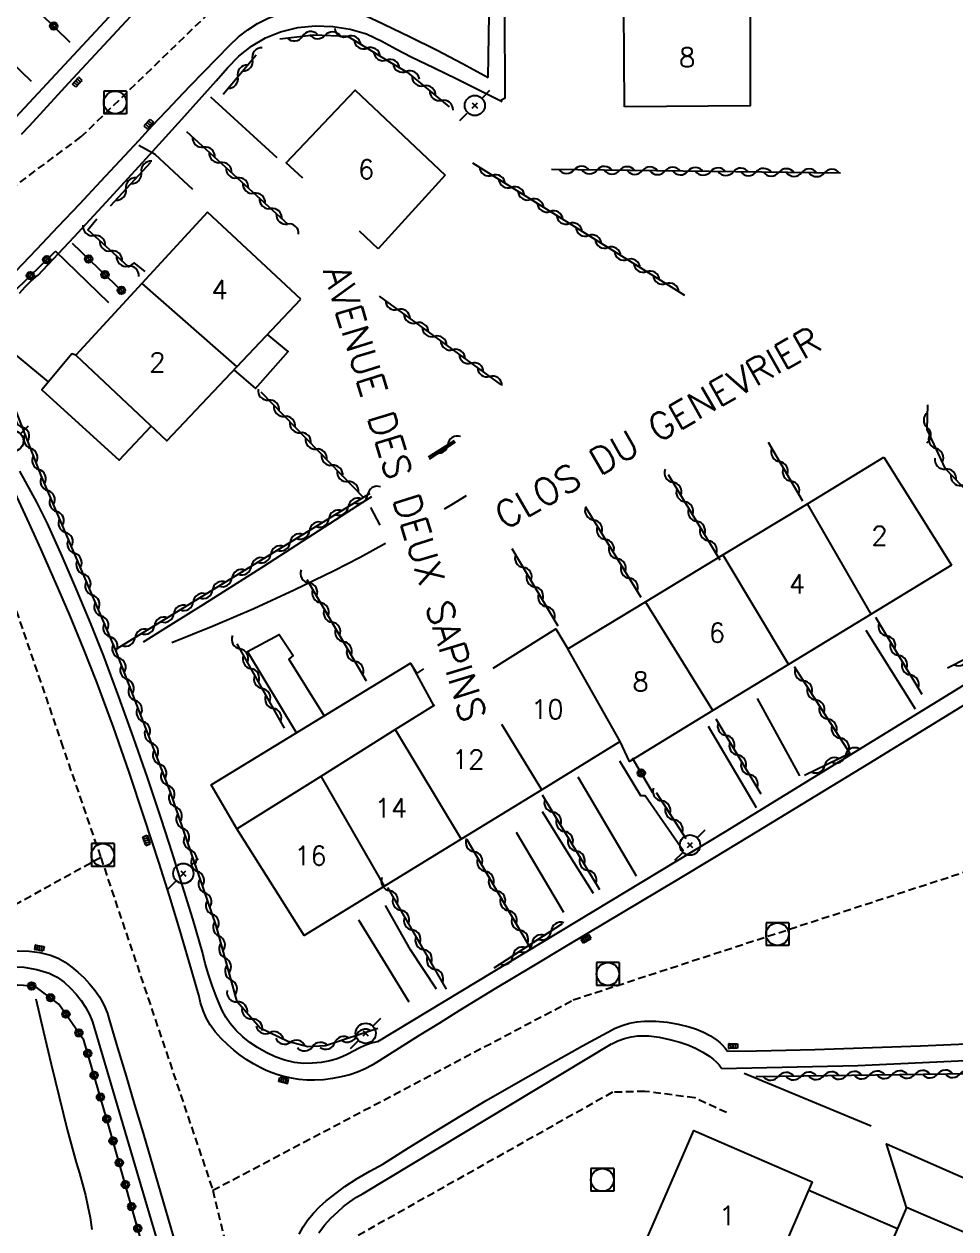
# Model space of a CAD drawing. Header units: millimetres. Extents: x 149000 to 150002, y 151999 to 153000.
# Drawn here: x 149325.7 to 149387.1, y 152278.5 to 152357.9 of the extents above; entities that cross this region are included whole.
import ezdxf
from ezdxf.enums import TextEntityAlignment as Align

# ---------------------------------------------------------------- set-up
doc = ezdxf.new("R2010")
doc.units = ezdxf.units.MM
doc.linetypes.add('DASHED', pattern=[0.75, 0.5, -0.25])
doc.layers.get('0').update_dxf_attribs({"linetype": 'CONTINUOUS'})
for name, color, linetype in [('W0001', 6, 'DASHED'), ('W0014', 7, 'CONTINUOUS'), ('W0017', 7, 'CONTINUOUS'), ('w0101', 7, 'CONTINUOUS'), ('W0104', 1, 'CONTINUOUS'), ('W0112', 1, 'DASHED'), ('w0211', 2, 'CONTINUOUS'), ('W0214', 2, 'CONTINUOUS'), ('W0310', 3, 'CONTINUOUS'), ('w0323', 7, 'CONTINUOUS'), ('W0401', 7, 'CONTINUOUS'), ('W0420', 7, 'CONTINUOUS'), ('W0473', 7, 'CONTINUOUS'), ('W0989', 7, 'CONTINUOUS'), ('W0991', 7, 'CONTINUOUS'), ('W1102', 7, 'CONTINUOUS')]:
    doc.layers.add(name, color=color, linetype=linetype)
doc.styles.get("Standard").update_dxf_attribs({"font": 'romans.shx', "width": 0.85})

# ---------------------------------------------------------------- blocks, each defined once
blk = doc.blocks.new('T401')
for p, q in [((-0.3, 0.3), (0, 0.3)), ((-0.3, -0.25), (-0.3, 0.3)), ((-0.3, 0.15), (0, 0.15)), ((-0.3, 0), (0, 0)), ((0, 0.3), (0, -0.25)), ((-0.3, -0.15), (0, -0.15)), ((-0.3, -0.25), (-0.3, -0.3)), ((-0.3, -0.3), (0, -0.3)), ((0, -0.3), (0, -0.25))]:
    blk.add_line(p, q)
blk = doc.blocks.new('T420')
for p, q in [((0.75, 0.75), (-0.75, 0.75)), ((-0.75, 0.75), (-0.75, -0.75)), ((0.75, 0.75), (0.75, -0.75)), ((0.75, -0.75), (-0.75, -0.75))]:
    blk.add_line(p, q)
blk.add_ellipse((0, 0), major_axis=(-0.53, 0.53), ratio=1, start_param=3.926991, end_param=10.210176)
blk = doc.blocks.new('T473')
for p, q in [((0.500001, 0.500001), (1.000002, 1.000002)), ((-0.166667, 0.166667), (0.166667, -0.166667)), ((-0.166667, -0.166667), (0.166667, 0.166667)), ((-1.000002, -1.000002), (-0.500001, -0.500001))]:
    blk.add_line(p, q)
blk.add_ellipse((0, 0), major_axis=(0.471405, 0.471405), ratio=1, start_param=5.497787144, end_param=11.780972451)
blk = doc.blocks.new('t323o')
at = {"color": 0, "linetype": 'Continuous'}
for radius in [0.25, 0.15]:
    blk.add_circle((0, 0), radius, dxfattribs=at)
blk = doc.blocks.new('t310o')
at = {"color": 0, "linetype": 'Continuous'}
for centre, start, end in [((-0.5, 0.375), 216.8699, 323.1304), ((0.5, -0.375), 36.8699, 143.1303)]:
    blk.add_arc(centre, 0.625, start, end, dxfattribs=at)

msp = doc.modelspace()

# ---------------------------------------------------------------- linework, layer by layer
at = {"layer": 'W0001'}
for points in [[(149315.194, 152339.895), (149329.435, 152350.491), (149342.135, 152362.775), (149355.594, 152367.441)], [(149315.194, 152339.895), (149324.684, 152320.663), (149328.134, 152310.586), (149330.742, 152302.968)], [(149330.742, 152302.968), (149304.587, 152288.508), (149280.62, 152274.326), (149269.617, 152275.342), (149264.294, 152283.392)], [(149330.742, 152302.968), (149338.136, 152281.023)], [(149338.136, 152281.023), (149361.912, 152293.583), (149388.987, 152302.436)], [(149338.136, 152281.023), (149341.436, 152267.285)]]:
    msp.add_lwpolyline(points, dxfattribs=at)
at = {"layer": 'W0014'}
for points in [[(149357.284, 152385.79), (149350.384, 152378.544), (149335.071, 152362.506), (149324.826, 152351.456)], [(149357.087, 152352.896), (149357.412, 152353.061), (149357.383, 152364.703), (149357.284, 152385.812)], [(149356.209, 152383.185), (149354.19, 152381.127), (149352.179, 152379.062), (149350.175, 152376.99), (149348.179, 152374.911), (149345.236, 152371.821), (149342.305, 152368.72), (149339.384, 152365.61), (149336.468, 152362.494), (149333.844, 152359.68), (149331.227, 152356.86), (149328.617, 152354.033), (149326.013, 152351.201)], [(149356.302, 152354.411), (149356.35, 152357.182), (149356.384, 152359.954), (149356.403, 152362.725), (149356.407, 152365.497), (149356.391, 152369.922), (149356.352, 152374.347), (149356.289, 152378.771), (149356.204, 152383.195)], [(149339.264, 152356.552), (149339.826, 152357.084), (149340.437, 152357.56), (149341.092, 152357.974), (149341.783, 152358.323), (149342.49, 152358.591), (149343.219, 152358.784), (149343.961, 152358.913), (149344.707, 152358.993), (149345.357, 152359.021), (149346.007, 152359.003), (149346.654, 152358.934), (149347.294, 152358.811), (149347.847, 152358.643), (149348.381, 152358.419), (149348.9, 152358.17), (149349.416, 152357.923), (149351.162, 152357.094), (149352.892, 152356.232), (149354.606, 152355.337), (149356.302, 152354.411)], [(149339.112, 152355.053), (149339.852, 152355.822), (149340.692, 152356.482), (149341.615, 152357.018), (149342.604, 152357.422), (149343.736, 152357.7), (149344.893, 152357.809), (149346.049, 152357.769), (149347.191, 152357.605), (149348.264, 152357.287), (149349.279, 152356.81), (149350.253, 152356.273), (149351.225, 152355.773), (149352.733, 152355.054), (149354.237, 152354.323), (149355.734, 152353.581), (149357.226, 152352.828)], [(149325.123, 152341.611), (149326.536, 152343.101), (149327.946, 152344.593), (149329.355, 152346.086), (149330.761, 152347.582), (149331.392, 152348.256), (149332.02, 152348.931), (149332.648, 152349.607), (149333.276, 152350.284), (149333.904, 152350.96), (149334.533, 152351.635), (149335.165, 152352.308), (149335.799, 152352.978), (149336.659, 152353.878), (149337.523, 152354.773), (149338.391, 152355.665), (149339.264, 152356.552)], [(149326.597, 152341.35), (149328.987, 152343.913), (149331.365, 152346.485), (149333.732, 152349.069), (149336.088, 152351.662), (149336.847, 152352.505), (149337.602, 152353.351), (149338.354, 152354.2), (149339.102, 152355.053)], [(149326.013, 152351.195), (149325.489, 152350.647)], [(149325.391, 152340.18), (149325.764, 152340.602), (149326.165, 152340.998), (149326.592, 152341.366)], [(149337.208, 152293.898), (149336.586, 152296.084), (149335.943, 152298.264), (149335.278, 152300.438), (149334.592, 152302.605), (149333.618, 152305.603), (149332.62, 152308.593), (149331.583, 152311.571), (149330.489, 152314.528), (149329.614, 152316.747), (149328.697, 152318.949), (149327.751, 152321.139), (149326.787, 152323.32), (149326.016, 152325.027), (149325.229, 152326.726), (149324.423, 152328.417), (149323.601, 152330.1)], [(149337.457, 152296.723), (149336.812, 152298.92), (149336.146, 152301.11), (149335.458, 152303.294), (149334.748, 152305.471), (149333.84, 152308.18), (149332.91, 152310.881), (149331.947, 152313.571), (149330.937, 152316.244), (149330.058, 152318.455), (149329.145, 152320.652), (149328.199, 152322.835), (149327.222, 152325.004), (149326.884, 152325.707), (149326.525, 152326.398), (149326.153, 152327.084), (149325.779, 152327.767), (149325.411, 152328.456)], [(149389.487, 152315.452), (149371.928, 152304.666), (149348.99, 152290.825)], [(149389.239, 152313.982), (149385.313, 152311.564), (149381.381, 152309.153), (149377.446, 152306.75), (149373.505, 152304.355), (149371.121, 152302.915), (149368.732, 152301.482), (149366.341, 152300.053), (149363.948, 152298.627), (149361.557, 152297.198), (149359.169, 152295.765), (149356.785, 152294.324), (149354.407, 152292.873), (149353.078, 152292.053), (149351.753, 152291.227), (149350.432, 152290.395), (149349.114, 152289.557)], [(149321.598, 152295.709), (149322.299, 152296.084), (149323.035, 152296.385), (149323.798, 152296.608), (149324.58, 152296.752), (149325.295, 152296.813), (149326.014, 152296.803), (149326.729, 152296.714), (149327.429, 152296.535), (149327.929, 152296.329), (149328.396, 152296.058), (149328.831, 152295.744), (149329.244, 152295.407), (149329.641, 152295.04), (149330.009, 152294.643), (149330.347, 152294.22), (149330.652, 152293.774), (149330.856, 152293.422), (149331.034, 152293.057), (149331.184, 152292.679), (149331.305, 152292.291)], [(149348.99, 152290.825), (149348.987, 152290.825), (149348.984, 152290.826), (149348.982, 152290.825), (149348.979, 152290.825), (149348.568, 152290.719), (149348.172, 152290.57), (149347.789, 152290.393), (149347.415, 152290.202), (149347.043, 152290.01), (149346.663, 152289.83), (149346.269, 152289.676), (149345.862, 152289.562), (149345.285, 152289.458), (149344.7, 152289.398), (149344.11, 152289.396), (149343.523, 152289.46), (149342.876, 152289.612), (149342.252, 152289.836), (149341.654, 152290.118), (149341.081, 152290.444), (149340.583, 152290.778), (149340.113, 152291.152), (149339.678, 152291.566), (149339.285, 152292.021), (149338.998, 152292.441), (149338.76, 152292.89), (149338.554, 152293.352), (149338.362, 152293.817), (149338.089, 152294.528), (149337.847, 152295.25), (149337.636, 152295.983), (149337.457, 152296.723)], [(149322.113, 152294.842), (149322.529, 152295.142), (149322.982, 152295.384), (149323.462, 152295.565), (149323.962, 152295.681), (149324.818, 152295.766), (149325.679, 152295.739), (149326.53, 152295.596), (149327.352, 152295.333), (149327.863, 152295.075), (149328.326, 152294.742), (149328.744, 152294.36), (149329.128, 152293.95), (149329.459, 152293.536), (149329.749, 152293.093), (149329.996, 152292.625), (149330.199, 152292.136)], [(149349.114, 152289.557), (149348.655, 152289.279), (149348.178, 152289.034), (149347.684, 152288.824), (149347.177, 152288.649), (149346.604, 152288.497), (149346.022, 152288.388), (149345.433, 152288.319), (149344.842, 152288.289), (149344.332, 152288.297), (149343.824, 152288.34), (149343.319, 152288.416), (149342.821, 152288.522), (149342.427, 152288.632), (149342.04, 152288.768), (149341.663, 152288.926), (149341.294, 152289.103), (149340.827, 152289.358), (149340.374, 152289.637), (149339.938, 152289.942), (149339.521, 152290.272), (149339.093, 152290.645), (149338.68, 152291.04), (149338.298, 152291.467), (149337.964, 152291.934), (149337.704, 152292.398), (149337.49, 152292.885), (149337.324, 152293.39), (149337.208, 152293.909)], [(149330.199, 152292.136), (149335.127, 152275.454)], [(149331.294, 152292.291), (149331.858, 152290.418), (149332.42, 152288.544), (149332.978, 152286.669), (149333.533, 152284.793), (149334.199, 152282.528), (149334.862, 152280.263), (149335.521, 152277.996), (149336.176, 152275.728)], [(149364.665, 152291.712), (149365.132, 152291.896), (149365.614, 152292.037), (149366.107, 152292.133), (149366.607, 152292.184), (149367.354, 152292.188), (149368.096, 152292.12), (149368.83, 152291.989), (149369.55, 152291.804), (149370.03, 152291.644), (149370.498, 152291.448), (149370.948, 152291.213), (149371.374, 152290.935), (149371.574, 152290.775), (149371.758, 152290.597), (149371.925, 152290.403), (149372.073, 152290.195)], [(149349.358, 152282.747), (149351.046, 152283.821), (149352.745, 152284.878), (149354.454, 152285.918), (149356.174, 152286.941), (149358.279, 152288.165), (149360.396, 152289.369), (149362.525, 152290.551), (149364.665, 152291.712)], [(149348.054, 152280.821), (149364.43, 152290.673)], [(149364.441, 152290.673), (149364.849, 152290.879), (149365.278, 152291.037), (149365.722, 152291.147), (149366.175, 152291.206), (149366.881, 152291.209), (149367.58, 152291.124), (149368.265, 152290.976), (149368.936, 152290.787), (149369.457, 152290.609), (149369.964, 152290.394), (149370.454, 152290.14), (149370.919, 152289.842), (149371.135, 152289.674), (149371.336, 152289.489), (149371.52, 152289.287), (149371.686, 152289.07)], [(149372.084, 152290.189), (149374.002, 152290.224), (149375.92, 152290.267), (149377.838, 152290.317), (149379.756, 152290.375), (149382.281, 152290.461), (149384.805, 152290.557), (149387.329, 152290.662), (149389.852, 152290.778)], [(149371.692, 152289.06), (149380.682, 152289.254), (149390.611, 152289.716)], [(149343.824, 152278.137), (149344.09, 152278.617), (149344.397, 152279.073), (149344.769, 152279.524), (149345.181, 152279.939), (149345.618, 152280.323), (149346.07, 152280.688), (149346.849, 152281.265), (149347.657, 152281.801), (149348.492, 152282.293), (149349.352, 152282.742)], [(149345.125, 152278.224), (149345.508, 152278.718), (149345.928, 152279.178), (149346.371, 152279.613), (149346.761, 152279.956), (149347.173, 152280.272), (149347.605, 152280.561), (149348.054, 152280.821)]]:
    msp.add_lwpolyline(points, dxfattribs=at)
at = {"layer": 'W0017'}
for points in [[(149326.178, 152354.153), (149323.37, 152356.859)], [(149337.976, 152353.135), (149342.357, 152349.133)], [(149336.809, 152347.016), (149334.342, 152349.336), (149333.256, 152349.931)], [(149331.276, 152339.562), (149327.754, 152342.95)], [(149327.292, 152334.346), (149324.097, 152336.988)], [(149384.468, 152312.753), (149381.222, 152317.936)], [(149376.859, 152308.354), (149374.061, 152313.459)], [(149373.999, 152306.251), (149370.817, 152311.611)], [(149369.181, 152303.38), (149366.646, 152307.047), (149366.354, 152307.049), (149364.983, 152309.322)], [(149366.08, 152301.732), (149362.223, 152308.269)], [(149363.253, 152300.6), (149361.587, 152303.221), (149359.87, 152305.986)], [(149361.286, 152299.351), (149358.173, 152304.611)], [(149352.893, 152294.289), (149351.176, 152296.883), (149349.527, 152299.81)], [(149351.086, 152293.431), (149349.521, 152295.971), (149347.763, 152298.837)], [(149381.546, 152285.246), (149373.171, 152288.737)]]:
    msp.add_lwpolyline(points, dxfattribs=at)
at = {"layer": 'w0101'}
for points in [[(149365.283, 152352.478), (149365.253, 152358.995), (149373.578, 152358.959), (149373.573, 152352.549)], [(149374.268, 152273.733), (149366.451, 152277.121), (149369.851, 152284.965), (149377.668, 152281.577)]]:
    msp.add_lwpolyline(points, close=True, dxfattribs=at)
for points in [[(149344.067, 152347.765), (149342.975, 152348.784), (149347.531, 152353.584), (149353.469, 152347.974)], [(149353.469, 152347.974), (149349.037, 152343.124)], [(149337.787, 152345.522), (149333.454, 152340.822)], [(149343.934, 152339.8), (149337.787, 152345.522)], [(149349.037, 152343.124), (149347.81, 152344.269)], [(149333.454, 152340.822), (149329.1, 152336.1), (149335.103, 152330.446), (149339.71, 152335.326)], [(149339.71, 152335.326), (149343.934, 152339.8)], [(149377.346, 152326.305), (149382.391, 152329.363)], [(149382.391, 152329.363), (149386.855, 152322.249)], [(149371.773, 152322.928), (149377.346, 152326.305)], [(149366.666, 152319.834), (149371.773, 152322.928)], [(149386.855, 152322.249), (149381.561, 152319.024)], [(149361.548, 152316.732), (149366.666, 152319.834)], [(149381.561, 152319.024), (149376.101, 152315.698)], [(149356.624, 152315.452), (149360.761, 152318.042), (149361.548, 152316.732)], [(149376.101, 152315.698), (149371.111, 152312.658)], [(149350.163, 152311.406), (149352.784, 152313.048)], [(149371.111, 152312.658), (149365.607, 152309.305), (149365.007, 152310.614)], [(149345.273, 152308.344), (149350.163, 152311.406)], [(149365.007, 152310.614), (149359.824, 152307.436)], [(149349.462, 152301.082), (149344.16, 152297.831), (149339.721, 152304.868), (149345.273, 152308.344)], [(149359.824, 152307.436), (149354.525, 152304.187)], [(149354.525, 152304.187), (149349.462, 152301.082)], [(149388.405, 152268.694), (149391.757, 152276.511), (149383.882, 152279.888), (149380.53, 152272.071), (149387.18, 152269.219)]]:
    msp.add_lwpolyline(points, dxfattribs=at)
at = {"layer": 'W0104'}
for points in [[(149339.524, 152335.129), (149340.954, 152333.9), (149343.103, 152336.335), (149341.733, 152337.469)], [(149329.1, 152336.1), (149328.833, 152336.181), (149326.852, 152333.809), (149331.965, 152329.18), (149334.06, 152331.428)], [(149343.645, 152311.187), (149340.431, 152316.558), (149342.515, 152317.683), (149343.434, 152316.292), (149343.14, 152316.055), (149345.49, 152312.314)], [(149339.721, 152304.868), (149338.033, 152307.756), (149351.163, 152315.782), (149351.583, 152315.113), (149352.063, 152315.407)], [(149351.163, 152315.782), (149352.686, 152312.986)], [(149383.882, 152279.888), (149382.57, 152284.077), (149390.016, 152280.802), (149388.708, 152277.818)], [(149377.436, 152281.041), (149383.285, 152278.495)]]:
    msp.add_lwpolyline(points, dxfattribs=at)
at = {"layer": 'W0112'}
msp.add_lwpolyline([(149372.01, 152286.146), (149369.917, 152287.122), (149366.622, 152287.549), (149364.494, 152287.487), (149346.65, 152277.443), (149346.535, 152276.486), (149349.714, 152271.312), (149346.48, 152269.423)], dxfattribs=at)
at = {"layer": 'w0211'}
for points in [[(149354.119, 152330.352), (149352.406, 152329.243)], [(149348.59, 152326.763), (149347.997, 152326.377), (149345.827, 152324.97), (149343.653, 152323.568), (149341.475, 152322.173), (149339.497, 152320.916), (149337.516, 152319.664), (149335.532, 152318.417), (149333.544, 152317.176)], [(149326.462, 152293.64), (149326.964, 152291.484), (149327.475, 152289.331), (149327.997, 152287.18), (149328.529, 152285.031), (149328.719, 152284.305), (149328.922, 152283.583), (149329.131, 152282.863), (149329.341, 152282.143), (149329.544, 152281.42), (149329.733, 152280.692), (149329.9, 152279.959), (149330.039, 152279.22), (149330.157, 152278.449)]]:
    msp.add_lwpolyline(points, dxfattribs=at)
at = {"layer": 'W0214'}
for points in [[(149353.412, 152325.956), (149353.895, 152326.247), (149354.857, 152326.845)], [(149335.432, 152317.16), (149338.149, 152318.251), (149340.839, 152319.403), (149343.503, 152320.617), (149346.139, 152321.891), (149347.862, 152322.781), (149349.528, 152323.696)]]:
    msp.add_lwpolyline(points, dxfattribs=at)
at = {"layer": 'W0310'}
for points in [[(149342.553, 152356.953), (149344.79, 152357.227), (149347.023, 152357.128), (149349.795, 152355.443), (149350.959, 152354.768), (149353.715, 152352.484)], [(149338.81, 152353.322), (149341.002, 152355.903)], [(149343.099, 152344.714), (149336.426, 152350.832)], [(149331.387, 152345.959), (149334.049, 152348.836)], [(149369.272, 152340.037), (149355.29, 152348.752)], [(149379.535, 152348.106), (149360.465, 152348.344)], [(149333.684, 152341.62), (149332.944, 152342.185), (149332.569, 152341.922), (149329.884, 152344.376), (149330.476, 152345.089)], [(149357.137, 152334.157), (149349.119, 152339.99)], [(149349.025, 152291.689), (149345.557, 152290.549), (149344.413, 152290.479), (149343.086, 152290.836), (149341.258, 152291.723), (149339.737, 152293.455), (149338.354, 152298.494), (149335.338, 152307.27), (149331.727, 152316.691), (149326.865, 152328.063), (149324.5, 152334.095), (149324.48, 152334.92)], [(149341.297, 152333.678), (149348.088, 152326.684)], [(149415.338, 152324.281), (149405.554, 152324.608), (149398.476, 152324.356), (149390.708, 152324.184), (149386.448, 152328.598), (149385.254, 152331.208), (149385.292, 152332.821)], [(149352.358, 152329.399), (149354.075, 152330.479)], [(149374.769, 152330.356), (149377.027, 152326.496)], [(149371.591, 152322.58), (149368.187, 152328.219)], [(149331.727, 152316.691), (149348.519, 152326.993)], [(149349.166, 152324.879), (149348.567, 152326.047)], [(149366.386, 152320.117), (149362.717, 152326.089)], [(149360.903, 152318.223), (149357.887, 152323.334)], [(149348.276, 152314.611), (149344.348, 152321.294)], [(149384.914, 152313.727), (149381.861, 152318.79)], [(149342.854, 152311.498), (149339.736, 152317.072)], [(149389.149, 152316.752), (149386.591, 152315.461)], [(149377.161, 152308.395), (149380.153, 152309.852), (149376.503, 152315.543)], [(149374.296, 152307.157), (149371.338, 152312.103)], [(149369.364, 152304.194), (149367.393, 152307.243)], [(149363.654, 152300.831), (149359.886, 152307.082)], [(149359.146, 152296.875), (149354.908, 152304.132)], [(149353.537, 152294.295), (149349.68, 152300.987)], [(149361.166, 152298.589), (149356.673, 152295.663)], [(149373.94, 152288.518), (149391.311, 152288.771)]]:
    msp.add_lwpolyline(points, dxfattribs=at)
at = {"layer": 'w0323'}
for points in [[(149325.812, 152359.61), (149328.713, 152356.749)], [(149328.856, 152343.481), (149332.266, 152340.218)], [(149327.727, 152342.924), (149325.029, 152340.303)], [(149367.154, 152307.245), (149365.813, 152309.517)], [(149334.051, 152275.458), (149331.322, 152285.11), (149329.637, 152290.922), (149327.987, 152293.304), (149326.401, 152294.488), (149325.284, 152294.551), (149323.045, 152293.905), (149318.661, 152291.444), (149321.532, 152287.064)]]:
    msp.add_lwpolyline(points, dxfattribs=at)
at = {"layer": 'W1102'}
for points in [[(149333.454, 152340.822), (149339.71, 152335.326)], [(149381.561, 152319.024), (149377.346, 152326.305)], [(149371.773, 152322.928), (149376.101, 152315.698)], [(149371.111, 152312.658), (149366.666, 152319.834)], [(149365.007, 152310.614), (149361.548, 152316.732)], [(149350.163, 152311.406), (149354.525, 152304.187)], [(149359.824, 152307.436), (149357.2, 152311.739)], [(149349.462, 152301.082), (149345.273, 152308.344)]]:
    msp.add_lwpolyline(points, dxfattribs=at)

# ---------------------------------------------------------------- block references
at = {"layer": 'W0310'}
for p, rotation in [((149344.042, 152357.135), 6.983117350328562), ((149345.536, 152357.194), 357.4614554011533), ((149347.032, 152357.122), 328.7060731886341), ((149340.752, 152355.609), 49.65931410546681), ((149348.314, 152356.343), 328.7060731886341), ((149349.596, 152355.564), 328.7060731886341), ((149339.781, 152354.465), 49.65931410546681), ((149350.891, 152354.807), 329.890686967214), ((149352.054, 152353.861), 320.3501904082742), ((149353.208, 152352.904), 320.3501904082742), ((149337.532, 152349.818), 137.4855492804853), ((149338.637, 152348.805), 137.4855492804853), ((149333.424, 152348.161), 47.22285819703669), ((149339.743, 152347.791), 137.4855492804853), ((149356.563, 152347.959), 148.0646555401947), ((149361.965, 152348.325), 179.2835385448762), ((149363.465, 152348.306), 179.2835385448762), ((149364.965, 152348.288), 179.2835385448762), ((149366.465, 152348.269), 179.2835385448762), ((149367.964, 152348.25), 179.2835385448762), ((149369.464, 152348.231), 179.2835385448762), ((149332.406, 152347.06), 47.22285819703669), ((149357.836, 152347.165), 148.0646555401947), ((149370.964, 152348.213), 179.2835385448762), ((149372.464, 152348.194), 179.2835385448762), ((149373.964, 152348.175), 179.2835385448762), ((149375.464, 152348.156), 179.2835385448762), ((149376.964, 152348.138), 179.2835385448762), ((149378.464, 152348.119), 179.2835385448762), ((149340.849, 152346.777), 137.4855492804853), ((149359.109, 152346.372), 148.0646555401947), ((149341.954, 152345.764), 137.4855492804853), ((149360.382, 152345.578), 148.0646555401947), ((149343.06, 152344.75), 137.4855492804853), ((149361.655, 152344.785), 148.0646555401947), ((149330.307, 152343.989), 137.5737345214654), ((149362.928, 152343.991), 148.0646555401947), ((149331.414, 152342.977), 137.5737345214654), ((149364.201, 152343.198), 148.0646555401947), ((149365.474, 152342.404), 148.0646555401947), ((149332.522, 152341.965), 137.5737345214654), ((149366.747, 152341.611), 148.0646555401947), ((149368.02, 152340.818), 148.0646555401947), ((149350.332, 152339.107), 143.9625020958573), ((149351.545, 152338.225), 143.9625020958573), ((149352.758, 152337.342), 143.9625020958573), ((149353.971, 152336.46), 143.9625020958573), ((149355.184, 152335.577), 143.9625020958573), ((149356.397, 152334.695), 143.9625020958573), ((149341.818, 152333.141), 314.1563146475547), ((149342.863, 152332.065), 314.1563146475547), ((149325.576, 152331.349), 111.4089337876975), ((149343.908, 152330.989), 314.1563146475547), ((149385.257, 152331.321), 88.66394898838143), ((149326.124, 152329.953), 111.4089337876975), ((149344.953, 152329.912), 314.1563146475547), ((149353.628, 152330.198), 32.1674487152085), ((149385.831, 152329.947), 114.5827332139209), ((149326.672, 152328.556), 111.4089337876975), ((149345.998, 152328.836), 314.1563146475547), ((149375.512, 152329.085), 300.3295429151996), ((149386.459, 152328.586), 133.9828656763661), ((149347.043, 152327.76), 314.1563146475547), ((149368.49, 152327.717), 121.1191441132258), ((149376.27, 152327.791), 300.3295429151996), ((149327.246, 152327.171), 113.1487099241537), ((149387.501, 152327.507), 133.9828656763661), ((149348.348, 152326.888), 31.52944466074848), ((149369.265, 152326.432), 121.1191441132258), ((149327.836, 152325.792), 113.1487099241537), ((149347.07, 152326.104), 31.52944466074848), ((149345.791, 152325.319), 31.52944466074848), ((149363.245, 152325.229), 121.5654126357729), ((149370.041, 152325.148), 121.1191441132258), ((149328.426, 152324.413), 113.1487099241537), ((149344.513, 152324.535), 31.52944466074848), ((149364.03, 152323.951), 121.5654126357729), ((149370.816, 152323.864), 121.1191441132258), ((149329.015, 152323.033), 113.1487099241537), ((149343.234, 152323.751), 31.52944466074848), ((149341.955, 152322.966), 31.52944466074848), ((149358.616, 152322.099), 120.5439472314112), ((149364.816, 152322.673), 121.5654126357729), ((149329.605, 152321.654), 113.1487099241537), ((149340.677, 152322.182), 31.52944466074848), ((149365.601, 152321.395), 121.5654126357729), ((149339.398, 152321.397), 31.52944466074848), ((149344.476, 152321.077), 120.4453084637806), ((149359.378, 152320.807), 120.5439472314112), ((149330.195, 152320.275), 113.1487099241537), ((149338.12, 152320.613), 31.52944466074848), ((149345.236, 152319.784), 120.4453084637806), ((149330.784, 152318.896), 113.1487099241537), ((149336.841, 152319.829), 31.52944466074848), ((149360.141, 152319.515), 120.5439472314112), ((149335.563, 152319.044), 31.52944466074848), ((149345.996, 152318.491), 120.4453084637806), ((149331.374, 152317.516), 113.1487099241537), ((149334.284, 152318.26), 31.52944466074848), ((149382.59, 152317.581), 121.0900683086403), ((149333.006, 152317.475), 31.52944466074848), ((149339.925, 152316.734), 119.2219007472766), ((149346.756, 152317.197), 120.4453084637806), ((149331.943, 152316.129), 110.9714607565187), ((149347.516, 152315.904), 120.4453084637806), ((149383.365, 152316.296), 121.0900683086403), ((149387.93, 152316.137), 206.7796746007201), ((149340.657, 152315.425), 119.2219007472766), ((149384.139, 152315.012), 121.0900683086403), ((149332.479, 152314.728), 110.9714607565187), ((149377.091, 152314.626), 122.67463301893), ((149333.016, 152313.327), 110.9714607565187), ((149341.389, 152314.116), 119.2219007472766), ((149377.901, 152313.364), 122.67463301893), ((149342.122, 152312.807), 119.2219007472766), ((149333.553, 152311.927), 110.9714607565187), ((149378.71, 152312.101), 122.67463301893), ((149371.986, 152311.019), 120.881915217297), ((149334.09, 152310.526), 110.9714607565187), ((149379.52, 152310.839), 122.67463301893), ((149372.756, 152309.732), 120.881915217297), ((149379.858, 152309.708), 25.96447234092739), ((149334.627, 152309.125), 110.9714607565187), ((149378.51, 152309.052), 25.96447234092739), ((149373.526, 152308.444), 120.881915217297), ((149335.164, 152307.725), 110.9714607565187), ((149335.667, 152306.312), 108.9660286248694), ((149367.735, 152306.713), 122.880302573703), ((149360.557, 152305.97), 121.0808816026618), ((149368.55, 152305.454), 122.880302573703), ((149336.155, 152304.894), 108.9660286248694), ((149361.331, 152304.685), 121.0808816026618), ((149336.642, 152303.475), 108.9660286248694), ((149355.364, 152303.351), 120.2844102613976), ((149362.105, 152303.4), 121.0808816026618), ((149337.13, 152302.056), 108.9660286248694), ((149356.12, 152302.056), 120.2844102613976), ((149362.88, 152302.116), 121.0808816026618), ((149337.617, 152300.638), 108.9660286248694), ((149349.792, 152300.793), 119.9574208712435), ((149356.877, 152300.761), 120.2844102613976), ((149338.105, 152299.219), 108.9660286248694), ((149350.541, 152299.493), 119.9574208712435), ((149357.633, 152299.466), 120.2844102613976), ((149338.548, 152297.787), 105.3474412058378), ((149351.29, 152298.194), 119.9574208712435), ((149358.39, 152298.17), 120.2844102613976), ((149360.444, 152298.119), 213.0735933524949), ((149352.039, 152296.894), 119.9574208712435), ((149359.187, 152297.3), 213.0735933524949), ((149338.945, 152296.341), 105.3474412058378), ((149357.93, 152296.482), 213.0735933524949), ((149352.788, 152295.595), 119.9574208712435), ((149339.342, 152294.894), 105.3474412058378), ((149339.742, 152293.449), 131.2888109999709), ((149340.732, 152292.322), 131.2888109999709), ((149341.89, 152291.416), 154.1159583750482), ((149343.251, 152290.792), 164.9423512886533), ((149346.175, 152290.752), 198.196714106651), ((149347.6, 152291.221), 198.196714106651), ((149344.709, 152290.497), 183.5014950411623), ((149382.939, 152288.649), 0.83442561579743), ((149384.439, 152288.671), 0.83442561579743), ((149385.939, 152288.693), 0.83442561579743), ((149387.439, 152288.715), 0.83442561579743), ((149375.44, 152288.54), 0.83442561579743), ((149376.94, 152288.562), 0.83442561579743), ((149378.44, 152288.584), 0.83442561579743), ((149379.939, 152288.605), 0.83442561579743), ((149381.439, 152288.627), 0.83442561579743)]:
    msp.add_blockref('t310o', p, dxfattribs=dict(at, rotation=rotation))
at = {"layer": 'w0323'}
for p, rotation in [((149327.645, 152357.802), 315.3977428611975), ((149327.181, 152342.393), 224.1706210047197), ((149329.94, 152342.444), 316.2619687643374), ((149326.105, 152341.348), 224.1706210047197), ((149331.024, 152341.407), 316.2619687643374), ((149332.107, 152340.37), 316.2619687643374), ((149366.392, 152308.537), 120.5503312479816), ((149326.188, 152294.5), 176.7718765579269), ((149327.432, 152293.719), 143.2574775630839), ((149328.447, 152292.641), 124.710160282756), ((149329.301, 152291.407), 124.710160282756), ((149329.89, 152290.049), 106.1677940733821), ((149330.308, 152288.608), 106.1677940733821), ((149330.726, 152287.167), 106.1677940733821), ((149331.143, 152285.727), 106.1677940733821), ((149331.555, 152284.284), 105.7876842169811), ((149331.964, 152282.841), 105.7876842169811), ((149332.372, 152281.397), 105.7876842169811), ((149332.78, 152279.954), 105.7876842169811), ((149333.188, 152278.511), 105.7876842169811)]:
    msp.add_blockref('t323o', p, dxfattribs=dict(at, rotation=rotation))
at = {"layer": 'W0401'}
for p, rotation in [((149329.085, 152354.204), 137.3260249059362), ((149334.016, 152351.248), 317.0302280823176), ((149333.903, 152304.15), 18.01368501226884), ((149362.678, 152297.724), 120.8331397963497), ((149326.661, 152296.856), 260.2373895487692), ((149372.44, 152290.382), 270.9806350754172), ((149342.845, 152288.422), 76.66905466077722)]:
    msp.add_blockref('T401', p, dxfattribs=dict(at, rotation=rotation))
at = {"layer": 'W0420'}
for p in [(149331.691, 152352.767), (149330.878, 152303.135), (149375.375, 152297.916), (149364.187, 152295.29), (149363.825, 152281.706)]:
    msp.add_blockref('T420', p, dxfattribs=at)
at = {"layer": 'W0473'}
for p in [(149355.416, 152352.567), (149324.982, 152330.439), (149369.605, 152303.79), (149336.189, 152301.915), (149348.22, 152291.38)]:
    msp.add_blockref('T473', p, dxfattribs=at)

# ---------------------------------------------------------------- texts
at = {"layer": 'W0989'}
msp.add_text('AVENUE DES DEUX SAPINS', height=1.75, rotation=287.00615, dxfattribs=at).set_placement((149350.812, 152326.974), align=Align.MIDDLE_CENTER)
msp.add_text('CLOS DU GENEVRIER', height=1.75, rotation=29.7045, dxfattribs=at).set_placement((149357.385, 152324.558))
at = {"layer": 'W0991'}
for s, p in [('8', (149369.422, 152355.736)), ('6', (149348.251, 152348.354)), ('4', (149338.585, 152340.424)), ('2', (149334.477, 152335.634)), ('2', (149382.102, 152324.194)), ('4', (149376.671, 152321.002)), ('6', (149371.388, 152317.793)), ('8', (149366.349, 152314.57)), ('10', (149360.198, 152312.739)), ('12', (149354.978, 152309.437)), ('14', (149349.883, 152306.244)), ('16', (149344.575, 152303.088)), ('1', (149372.06, 152279.349))]:
    msp.add_text(s, height=1.25, dxfattribs=at).set_placement(p, align=Align.MIDDLE_CENTER)

doc.saveas('drawing.dxf')
